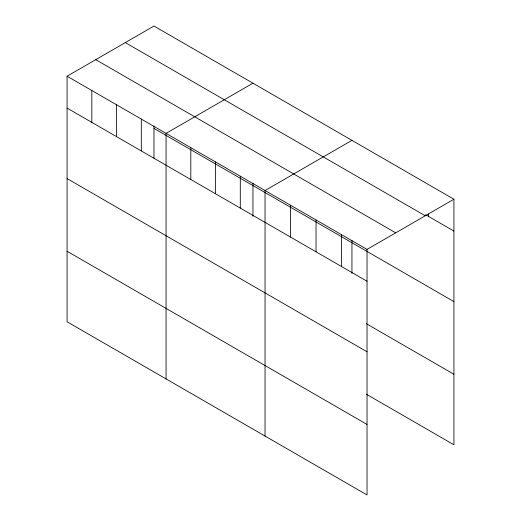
<?xml version="1.0" encoding="UTF-8"?>
<svg xmlns="http://www.w3.org/2000/svg" width="521" height="521" viewBox="0 0 521 521"><rect width="100%" height="100%" fill="white"/><g stroke="black" fill="none" stroke-linecap="round" stroke-linejoin="round"><path stroke-width="0.78" d="M67.072 76.216L367.031 249.396L367.031 494.95L67.072 321.77L67.072 76.216L153.969 26.05L453.928 199.23L453.928 444.784L366.413 394.254M252.952 83.197L166.062 133.369L166.062 378.917M351.942 140.351L265.046 190.517L265.046 436.07M367.031 249.396L453.928 199.23M425.677 214.776L453.928 231.09M125.294 42.605L425.253 215.785M95.747 59.661L395.706 232.841M153.969 128.427L453.928 301.607M67.072 108.075L367.031 281.255M366.413 323.736L453.928 374.26M67.072 178.592L367.031 351.773M67.072 251.252L367.031 424.433M428.431 213.975L428.431 216.365M351.942 240.292L351.942 273.401M341.535 234.678L341.535 266.537M316.039 219.96L316.039 251.812M290.542 205.235L290.542 237.094M252.952 183.145L252.952 216.254M240.298 176.228L240.298 208.087M215.551 161.94L215.551 193.799M190.81 147.651L190.81 179.511M153.969 125.991L153.969 158.293M141.315 119.081L141.315 150.934M116.567 104.793L116.567 136.645M91.82 90.504L91.82 122.363"/></g></svg>
